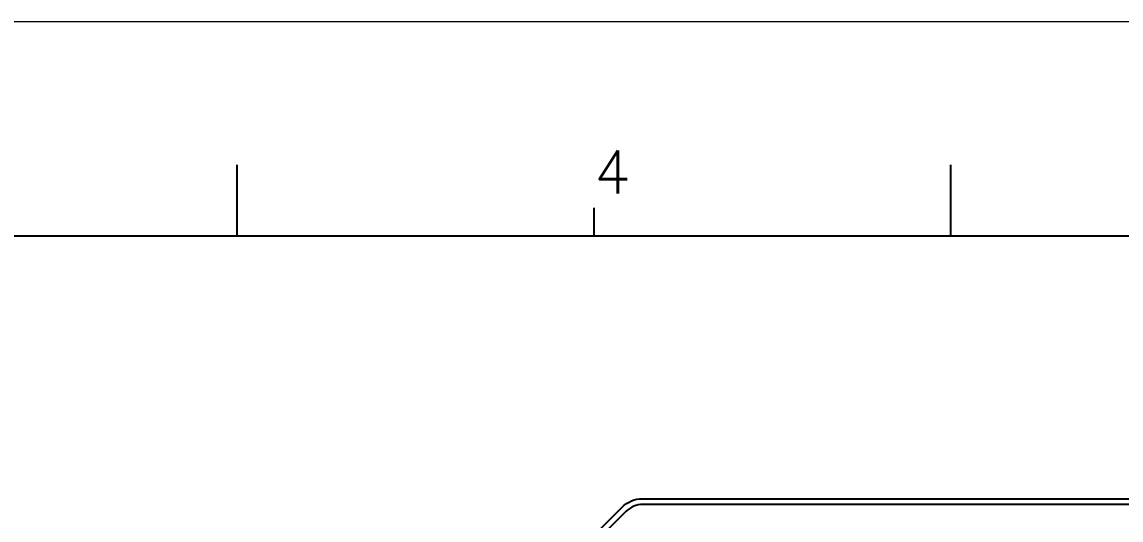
# Model space of a CAD drawing. Header units: millimetres. Extents: x 3227 to 3430, y -37 to 106.
# Drawn here: x 3299.62 to 3337.65, y 88.59 to 105.82 of the extents above; entities that cross this region are included whole.
import ezdxf

# ---------------------------------------------------------------- set-up
doc = ezdxf.new("R2010")
doc.units = ezdxf.units.MM
doc.header["$LTSCALE"] = 23.1
doc.linetypes.add('PHANTOM', pattern=[29.5, 9.5, -1.5, 3, -1.5, 3, -1.5, 9.5])
doc.layers.get('0').update_dxf_attribs({"linetype": 'CONTINUOUS'})
doc.layers.add('0PAPERF', color=2, linetype='PHANTOM', lineweight=0, plot=False)
doc.layers.add('gbr-outline-dxf_layer1', color=2, linetype='CONTINUOUS')
doc.styles.add('SIMPLEX', font='simplex.shx')

msp = doc.modelspace()

# ---------------------------------------------------------------- linework, layer by layer
for p, q in [((3307.066, 98.408), (3307.066, 100.878)), ((3331.765, 98.408), (3331.765, 100.878)), ((3319.415, 98.408), (3319.415, 99.396)), ((3423.649, 98.408), (3232.966, 98.408))]:
    msp.add_line(p, q)
at = {"linetype": 'Continuous'}
msp.add_lwpolyline([(3321.097, 89.128), (3321.097, 89.128, 0.198841), (3320.531, 88.894), (3308.777, 77.14, -0.198849), (3308.282, 76.935), (3300.202, 76.935, 0.414221), (3299.902, 76.635), (3299.902, 76.635)], format="xyb", dxfattribs=at)
msp.add_lwpolyline([(3391.397, 89.128), (3374.563, 89.128), (3374.563, 89.128), (3337.635, 89.128), (3337.635, 89.128), (3321.097, 89.128)], dxfattribs=at)
at = {"layer": '0PAPERF'}
msp.add_line((3429.875, 105.821), (3227.284, 105.821), dxfattribs=at)
at = {"layer": 'gbr-outline-dxf_layer1', "linetype": 'Continuous'}
msp.add_lwpolyline([(3391.394, 54.854), (3321.135, 54.854, -0.198916), (3320.428, 55.147), (3308.586, 66.988, 0.198918), (3308.233, 67.135), (3300.202, 67.135, -0.414216), (3299.702, 67.635), (3299.702, 76.635, -0.414362), (3300.202, 77.135), (3308.282, 77.135, 0.19873), (3308.636, 77.281), (3320.39, 89.035, -0.198916), (3321.097, 89.328), (3391.397, 89.328, -0.198917)], format="xyb", dxfattribs=at)

# ---------------------------------------------------------------- texts
at = {"style": 'SIMPLEX'}
msp.add_text('4', height=1.482, dxfattribs=at).set_placement((3319.415, 99.89))

doc.saveas('drawing.dxf')
